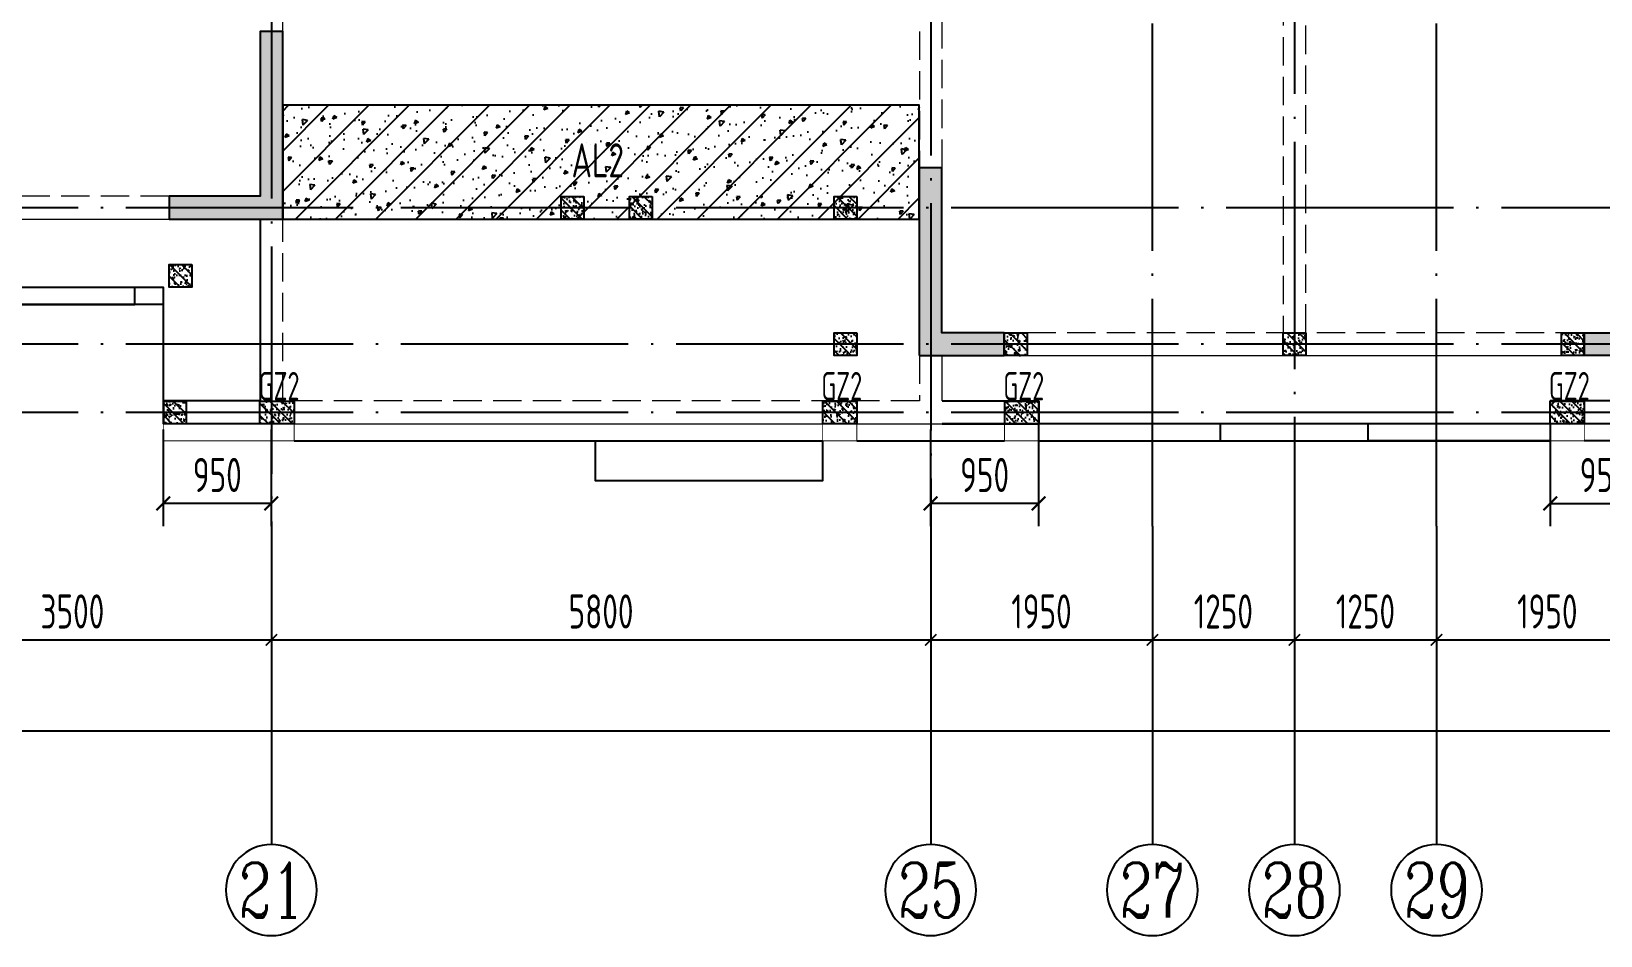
# Model space of a CAD drawing. Extents: x -461650 to 361314, y 245336 to 769729.
# Drawn here: x 15073 to 28878, y 427735 to 435685 of the extents above; entities that cross this region are included whole.
import ezdxf
from ezdxf.enums import TextEntityAlignment as Align

# ---------------------------------------------------------------- set-up
doc = ezdxf.new("R2010")
doc.units = 0
doc.header["$LTSCALE"] = 1000
doc.linetypes.add('DASH', pattern=[0.35, 0.25, -0.1])
doc.linetypes.add('DOTE', pattern=[2.42, 2, -0.2, 0.02, -0.2])
doc.layers.get('0').update_dxf_attribs({"linetype": 'CONTINUOUS'})
doc.layers.get('DEFPOINTS').update_dxf_attribs({"linetype": 'CONTINUOUS'})
for name, color, linetype in [('A-AXIS', 1, 'CONTINUOUS'), ('A-DOTE', 10, 'DOTE'), ('AXIS_NUM', 7, 'CONTINUOUS'), ('BEAM', 4, 'DASH'), ('BEAM_CON', 4, 'CONTINUOUS'), ('ROOF', 183, 'CONTINUOUS'), ('S-B板边线', 2, 'CONTINUOUS'), ('S-L主梁线', 4, 'DASH'), ('S-Q墙填充', 252, 'CONTINUOUS'), ('S-Q墙实线', 6, 'CONTINUOUS'), ('S-Q墙标注', 3, 'CONTINUOUS'), ('S-Y一般标注', 3, 'CONTINUOUS'), ('S-构造柱', 212, 'CONTINUOUS'), ('S-构造柱编号', 130, 'CONTINUOUS'), ('TEXT', 2, 'CONTINUOUS'), ('水平筋标注', 7, 'CONTINUOUS'), ('看线', 251, 'CONTINUOUS')]:
    doc.layers.add(name, color=color, linetype=linetype)
doc.layers.add('配箍校核', color=34, linetype='CONTINUOUS', plot=False)
doc.styles.add('TSSD_Axis', font='complex.shx', dxfattribs={"width": 0.7, "bigfont": 'hztxt.shx'})
doc.styles.add('TSSD_DIMENSION', font='Tssdeng.shx', dxfattribs={"width": 0.7, "bigfont": 'tssdchn.shx'})
doc.styles.add('TSSD_REIN', font='tssdeng.shx', dxfattribs={"width": 0.7, "height": 300, "bigfont": 'tssdchn.shx'})
doc.styles.add('结构文字', font='zstxt.shx', dxfattribs={"width": 0.7, "bigfont": 'zshz.shx'})
doc.dimstyles.new('STRUCK', dxfattribs={"dimtxt": 400, "dimasz": 121, "dimexe": 200, "dimexo": 150, "dimgap": 115, "dimtad": 1, "dimdec": 0, "dimdsep": 46, "dimtxsty": '结构文字', "dimblk": 'ARCHTICK', "dimcen": 400, "dimclrd": 3, "dimclre": 3, "dimclrt": 7, "dimadec": 0, "dimazin": 0, "dimtfac": 1, "dimtdec": 0, "dimtix": 1, "dimtmove": 2, "dimatfit": 3, "dimldrblk": '_DIMX', "dimfxl": 0, "dimtolj": 1, "dimtzin": 0, "dimarcsym": 0})
doc.dimstyles.new('TSSD_100_100', dxfattribs={"dimtxt": 300, "dimasz": 100, "dimexe": 100, "dimexo": 250, "dimgap": 100, "dimtad": 1, "dimdec": 0, "dimzin": 0, "dimdsep": 46, "dimtxsty": 'TSSD_DIMENSION', "dimblk": 'ARCHTICK', "dimcen": 0, "dimdle": 100, "dimclrt": 7, "dimadec": 0, "dimazin": 0, "dimtfac": 1, "dimtdec": 0, "dimtix": 1, "dimtmove": 2, "dimatfit": 3, "dimldrblk": 'ARCHTICK', "dimfxl": 0, "dimtolj": 1, "dimtzin": 0, "dimarcsym": 0})

# ---------------------------------------------------------------- blocks, each defined once
blk = doc.blocks.new('ts_axno')
at = {"color": 0, "linetype": 'ByBlock', "lineweight": -2}
blk.add_circle((0, 0), 0.5, dxfattribs=at)
at = {"color": 0, "linetype": 'ByBlock', "lineweight": -2, "style": 'TSSD_Axis', "width": 0.7}
blk.add_attdef('A', text='', height=0.6, dxfattribs=at).set_placement((0, 0), align=Align.MIDDLE_CENTER)
blk = doc.blocks.new('_ArchTick')
at = {"color": 0, "linetype": 'ByBlock', "const_width": 0.15}
blk.add_lwpolyline([(-0.5, -0.5), (0.5, 0.5)], dxfattribs=at)
blk = doc.blocks.new('*D330')
at = {"layer": 'DEFPOINTS', "color": 0}
for p in [(33100, 3600), (38900, 3600), (38900, 2600)]:
    blk.add_point(p, dxfattribs=at)
at = {"layer": 'S-Y一般标注', "color": 0, "lineweight": -2}
for p, q in [((33100, 3350), (33100, 2500)), ((38900, 3350), (38900, 2500)), ((33000, 2600), (39000, 2600))]:
    blk.add_line(p, q, dxfattribs=at)
at = {"layer": 'S-Y一般标注', "color": 0, "lineweight": -2, "xscale": 100, "yscale": 100, "zscale": 100, "rotation": 180}
blk.add_blockref('_ArchTick', (33100, 2600), dxfattribs=at)
at = {"layer": 'S-Y一般标注', "color": 0, "lineweight": -2, "xscale": 100, "yscale": 100, "zscale": 100}
blk.add_blockref('_ArchTick', (38900, 2600), dxfattribs=at)
at = {"layer": 'S-Y一般标注', "color": 7, "insert": (36000, 2850), "char_height": 300, "attachment_point": 5, "style": 'TSSD_DIMENSION'}
blk.add_mtext('\\A1;5800', dxfattribs=at)
blk = doc.blocks.new('*D331')
at = {"layer": 'DEFPOINTS', "color": 0}
for p in [(42100, 3600), (43350, 3600), (43350, 2600)]:
    blk.add_point(p, dxfattribs=at)
at = {"layer": 'S-Y一般标注', "color": 0, "lineweight": -2}
for p, q in [((42100, 3350), (42100, 2500)), ((43350, 3350), (43350, 2500)), ((42000, 2600), (43450, 2600))]:
    blk.add_line(p, q, dxfattribs=at)
at = {"layer": 'S-Y一般标注', "color": 0, "lineweight": -2, "xscale": 100, "yscale": 100, "zscale": 100, "rotation": 180}
blk.add_blockref('_ArchTick', (42100, 2600), dxfattribs=at)
at = {"layer": 'S-Y一般标注', "color": 0, "lineweight": -2, "xscale": 100, "yscale": 100, "zscale": 100}
blk.add_blockref('_ArchTick', (43350, 2600), dxfattribs=at)
at = {"layer": 'S-Y一般标注', "color": 7, "insert": (42725, 2850), "char_height": 300, "attachment_point": 5, "style": 'TSSD_DIMENSION'}
blk.add_mtext('\\A1;1250', dxfattribs=at)
blk = doc.blocks.new('*D334')
at = {"layer": 'DEFPOINTS', "color": 0}
for p in [(4600, 3600), (54600, 3600), (54600, 1800)]:
    blk.add_point(p, dxfattribs=at)
at = {"layer": 'S-Y一般标注', "color": 0, "lineweight": -2}
for p, q in [((4600, 3350), (4600, 1700)), ((54600, 3350), (54600, 1700)), ((4500, 1800), (54700, 1800))]:
    blk.add_line(p, q, dxfattribs=at)
at = {"layer": 'S-Y一般标注', "color": 0, "lineweight": -2, "xscale": 100, "yscale": 100, "zscale": 100, "rotation": 180}
blk.add_blockref('_ArchTick', (4600, 1800), dxfattribs=at)
at = {"layer": 'S-Y一般标注', "color": 0, "lineweight": -2, "xscale": 100, "yscale": 100, "zscale": 100}
blk.add_blockref('_ArchTick', (54600, 1800), dxfattribs=at)
at = {"layer": 'S-Y一般标注', "color": 7, "insert": (29600, 2050), "char_height": 300, "attachment_point": 5, "style": 'TSSD_DIMENSION'}
blk.add_mtext('\\A1;50000', dxfattribs=at)
blk = doc.blocks.new('*D337')
at = {"layer": 'DEFPOINTS', "color": 0}
for p in [(29600, 3600), (33100, 3600), (33100, 2600)]:
    blk.add_point(p, dxfattribs=at)
at = {"layer": 'S-Y一般标注', "color": 0, "lineweight": -2}
for p, q in [((29600, 3350), (29600, 2500)), ((33100, 3350), (33100, 2500)), ((29500, 2600), (33200, 2600))]:
    blk.add_line(p, q, dxfattribs=at)
at = {"layer": 'S-Y一般标注', "color": 0, "lineweight": -2, "xscale": 100, "yscale": 100, "zscale": 100, "rotation": 180}
blk.add_blockref('_ArchTick', (29600, 2600), dxfattribs=at)
at = {"layer": 'S-Y一般标注', "color": 0, "lineweight": -2, "xscale": 100, "yscale": 100, "zscale": 100}
blk.add_blockref('_ArchTick', (33100, 2600), dxfattribs=at)
at = {"layer": 'S-Y一般标注', "color": 7, "insert": (31350, 2850), "char_height": 300, "attachment_point": 5, "style": 'TSSD_DIMENSION'}
blk.add_mtext('\\A1;3500', dxfattribs=at)
blk = doc.blocks.new('*D338')
at = {"layer": 'DEFPOINTS', "color": 0}
for p in [(40850, 3600), (42100, 3600), (42100, 2600)]:
    blk.add_point(p, dxfattribs=at)
at = {"layer": 'S-Y一般标注', "color": 0, "lineweight": -2}
for p, q in [((40850, 3350), (40850, 2500)), ((42100, 3350), (42100, 2500)), ((40750, 2600), (42200, 2600))]:
    blk.add_line(p, q, dxfattribs=at)
at = {"layer": 'S-Y一般标注', "color": 0, "lineweight": -2, "xscale": 100, "yscale": 100, "zscale": 100, "rotation": 180}
blk.add_blockref('_ArchTick', (40850, 2600), dxfattribs=at)
at = {"layer": 'S-Y一般标注', "color": 0, "lineweight": -2, "xscale": 100, "yscale": 100, "zscale": 100}
blk.add_blockref('_ArchTick', (42100, 2600), dxfattribs=at)
at = {"layer": 'S-Y一般标注', "color": 7, "insert": (41475, 2850), "char_height": 300, "attachment_point": 5, "style": 'TSSD_DIMENSION'}
blk.add_mtext('\\A1;1250', dxfattribs=at)
blk = doc.blocks.new('*D351')
at = {"layer": 'DEFPOINTS', "color": 0}
for p in [(38900, 3600), (40850, 3600), (40850, 2600)]:
    blk.add_point(p, dxfattribs=at)
at = {"layer": 'S-Y一般标注', "color": 0, "lineweight": -2}
for p, q in [((38900, 3350), (38900, 2500)), ((40850, 3350), (40850, 2500)), ((38800, 2600), (40950, 2600))]:
    blk.add_line(p, q, dxfattribs=at)
at = {"layer": 'S-Y一般标注', "color": 0, "lineweight": -2, "xscale": 100, "yscale": 100, "zscale": 100, "rotation": 180}
blk.add_blockref('_ArchTick', (38900, 2600), dxfattribs=at)
at = {"layer": 'S-Y一般标注', "color": 0, "lineweight": -2, "xscale": 100, "yscale": 100, "zscale": 100}
blk.add_blockref('_ArchTick', (40850, 2600), dxfattribs=at)
at = {"layer": 'S-Y一般标注', "color": 7, "insert": (39875, 2850), "char_height": 300, "attachment_point": 5, "style": 'TSSD_DIMENSION'}
blk.add_mtext('\\A1;1950', dxfattribs=at)
blk = doc.blocks.new('*D352')
at = {"layer": 'DEFPOINTS', "color": 0}
for p in [(43350, 3600), (45300, 3600), (45300, 2600)]:
    blk.add_point(p, dxfattribs=at)
at = {"layer": 'S-Y一般标注', "color": 0, "lineweight": -2}
for p, q in [((43350, 3350), (43350, 2500)), ((45300, 3350), (45300, 2500)), ((43250, 2600), (45400, 2600))]:
    blk.add_line(p, q, dxfattribs=at)
at = {"layer": 'S-Y一般标注', "color": 0, "lineweight": -2, "xscale": 100, "yscale": 100, "zscale": 100, "rotation": 180}
blk.add_blockref('_ArchTick', (43350, 2600), dxfattribs=at)
at = {"layer": 'S-Y一般标注', "color": 0, "lineweight": -2, "xscale": 100, "yscale": 100, "zscale": 100}
blk.add_blockref('_ArchTick', (45300, 2600), dxfattribs=at)
at = {"layer": 'S-Y一般标注', "color": 7, "insert": (44325, 2850), "char_height": 300, "attachment_point": 5, "style": 'TSSD_DIMENSION'}
blk.add_mtext('\\A1;1950', dxfattribs=at)
blk = doc.blocks.new('20210729.04150611')
at = {"layer": 'S-B板边线'}
for points in [[(-3155, -31893), (-4005, -31893), (-4005, -30693), (-9105, -30693), (-9105, -31893), (-9955, -31893), (-9955, -31892)], [(9045, -31892), (9045, -31892), (2845, -31892)]]:
    blk.add_lwpolyline(points, dxfattribs=at)
blk = doc.blocks.new('20210729.03504727')
at = {"color": 30, "const_width": 8}
for points in [[(27050, 500), (27050, 350), (28200, 350), (28200, 500)], [(32850, 500), (32850, 350), (33150, 350), (33150, 500)], [(34450, 500), (34450, 350), (34750, 350), (34750, 500)], [(39550, 500), (39550, 350), (39250, 350), (39250, 500)]]:
    blk.add_lwpolyline(points, dxfattribs=at)
at = {"layer": '看线', "color": 202, "ltscale": 0.5}
for points in [[(25000, 1700), (25000, 1550), (26800, 1550), (26800, 1700)], [(27050, 500), (27050, 1550), (24500, 1550)], [(34750, 500), (34750, 350), (36350, 350), (36350, 500)], [(39250, 500), (39250, 350), (37650, 350), (37650, 500)], [(28200, 350), (32850, 350)], [(30850, 350), (30850, 0), (32850, 0), (32850, 350)], [(33150, 350), (34450, 350)], [(34750, 350), (39250, 350)], [(40850, 350), (39550, 350)]]:
    blk.add_lwpolyline(points, dxfattribs=at)
blk = doc.blocks.new('20210807.15312446')
at = {"layer": 'S-Q墙填充'}
h = blk.add_hatch(color=252, dxfattribs=at)
h.dxf.hatch_style = 1
h.paths.add_polyline_path([(88716, 58840), (88616, 58840), (88616, 58640), (88716, 58640), (89616, 58640), (89616, 60290), (89416, 60290), (89416, 58840)])
h = blk.add_hatch(color=252, dxfattribs=at)
h.dxf.hatch_style = 1
h.paths.add_polyline_path([(95213, 57440), (95963, 57440), (95963, 57640), (95413, 57640), (95413, 59090), (95213, 59090)])
h = blk.add_hatch(color=252, dxfattribs=at)
h.dxf.hatch_style = 1
h.paths.add_polyline_path([(101813, 57440), (101063, 57440), (101063, 57640), (101613, 57640), (101613, 58740), (101613, 59090), (101813, 59090), (101813, 58740)])
at = {"layer": 'BEAM_CON'}
for p, q in [((89416, 58640), (89416, 57040)), ((88566, 57040), (88566, 56840)), ((89416, 57040), (88566, 57040)), ((95416, 57040), (96266, 57040)), ((96266, 56840), (96266, 57040)), ((101616, 57040), (100766, 57040)), ((100766, 56840), (100766, 57040)), ((89416, 56840), (88566, 56840)), ((95416, 56840), (96266, 56840)), ((101616, 56840), (100766, 56840))]:
    blk.add_line(p, q, dxfattribs=at)
at = {"layer": 'S-L主梁线', "linetype": 'DASH', "lineweight": 18}
for p, q in [((89616, 60290), (89616, 63140)), ((98416, 61640), (98416, 57640)), ((98616, 57640), (98616, 61640)), ((95216, 60640), (95216, 59090)), ((95416, 59090), (95416, 60640)), ((88616, 58840), (86016, 58840)), ((89616, 57040), (89616, 58640)), ((98516, 57640), (95963, 57640)), ((101063, 57640), (98516, 57640)), ((95216, 57440), (95216, 57040)), ((95216, 57040), (89616, 57040))]:
    blk.add_line(p, q, dxfattribs=at)
at = {"layer": 'S-L主梁线', "linetype": 'ByBlock', "lineweight": 18}
for p, q in [((86016, 58640), (88616, 58640)), ((95416, 57040), (95416, 57440)), ((95963, 57440), (98516, 57440)), ((98516, 57440), (101063, 57440)), ((89416, 56840), (95416, 56840))]:
    blk.add_line(p, q, dxfattribs=at)
at = {"layer": 'S-Q墙实线'}
for points in [[(88716, 58840), (88616, 58840), (88616, 58640), (88716, 58640), (89616, 58640), (89616, 60290), (89416, 60290), (89416, 58840)], [(95213, 57440), (95963, 57440), (95963, 57640), (95413, 57640), (95413, 59090), (95213, 59090)], [(101813, 57440), (101063, 57440), (101063, 57640), (101613, 57640), (101613, 58740), (101613, 59090), (101813, 59090), (101813, 58740)]]:
    blk.add_lwpolyline(points, close=True, dxfattribs=at)
blk = doc.blocks.new('20210730.02141516')
at = {"layer": 'S-构造柱'}
h = blk.add_hatch(dxfattribs=at)
h.set_pattern_fill('ARMORED', color=256, scale=15, angle=-90, style=0)
h.set_pattern_definition([(320, (-154189.41, 3278673.45), (-9.4128202, -107.5890274), [11.25, -123.75]), (265, (-154189.41, 3278673.45), (112.82882, 20.8127), [9, -99]), (10.4514, (-154190.19, 3278664.49), (103.4159313, -86.7764073), [9.5610285, -105.1713168]), (316.1842, (-154159.41, 3278673.45), (-24.827852, -160.0861573), [16.875, -185.625]), (6.6356, (-154161.48, 3278660.11), (146.117681, -140.199406), [14.341543, -157.75695]), (261.1842, (-154159.41, 3278673.45), (146.11779, -140.199292), [13.5, -148.5]), (291, (-154166.91, 3278658.45), (-60.3928336, -89.5360578), [11.25, -123.75]), (236, (-154166.91, 3278658.45), (108.7725068, -36.4972998), [9, -99]), (341.4514, (-154171.94, 3278650.99), (48.3795745, -126.0333943), [9.5610285, -105.1713168]), (307.5, (-154189.41, 3278673.454), (49.93407807, -1.8239783), [0, -97.8, 0, -100.5, 0, -99.375]), (277.5, (-154189.41, 3278673.454), (59.1617568, -39.4604306), [0, -57.3, 0, -95.55, 0, -37.875]), (237.5, (-154189.41, 3278706.904), (-3.38323076, -80.07336543), [0, -37.5, 0, -117, 0, -155.25]), (227.5, (-154189.41, 3278721.904), (15.0157473, -87.4779254), [0, -48.75, 0, -77.7, 0, -110.25]), (315, (-154189.41, 3278673.454), (53.0330086, 53.0330086), [])])
h.paths.add_polyline_path([(200, 200), (200, 0), (0, 0), (0, 200)])
blk.add_lwpolyline([(200, 200), (200, 0), (0, 0), (0, 200)], close=True, dxfattribs=at)
blk = doc.blocks.new('20210809.18224761')
at = {"layer": 'S-构造柱'}
h = blk.add_hatch(dxfattribs=at)
h.set_pattern_fill('ARMORED', color=256, scale=15, angle=-90, style=0)
h.set_pattern_definition([(320, (-154189.41, 3278673.45), (-9.4128202, -107.5890274), [11.25, -123.75]), (265, (-154189.41, 3278673.45), (112.82882, 20.8127), [9, -99]), (10.4514, (-154190.19, 3278664.49), (103.4159313, -86.7764073), [9.5610285, -105.1713168]), (316.1842, (-154159.41, 3278673.45), (-24.827852, -160.0861573), [16.875, -185.625]), (6.6356, (-154161.48, 3278660.11), (146.117681, -140.199406), [14.341543, -157.75695]), (261.1842, (-154159.41, 3278673.45), (146.11779, -140.199292), [13.5, -148.5]), (291, (-154166.91, 3278658.45), (-60.3928336, -89.5360578), [11.25, -123.75]), (236, (-154166.91, 3278658.45), (108.7725068, -36.4972998), [9, -99]), (341.4514, (-154171.94, 3278650.99), (48.3795745, -126.0333943), [9.5610285, -105.1713168]), (307.5, (-154189.41, 3278673.454), (49.93407807, -1.8239783), [0, -97.8, 0, -100.5, 0, -99.375]), (277.5, (-154189.41, 3278673.454), (59.1617568, -39.4604306), [0, -57.3, 0, -95.55, 0, -37.875]), (237.5, (-154189.41, 3278706.904), (-3.38323076, -80.07336543), [0, -37.5, 0, -117, 0, -155.25]), (227.5, (-154189.41, 3278721.904), (15.0157473, -87.4779254), [0, -48.75, 0, -77.7, 0, -110.25]), (315, (-154189.41, 3278673.454), (53.0330086, 53.0330086), [])])
h.paths.add_polyline_path([(300, 200), (300, 0), (0, 0), (0, 200)])
blk.add_lwpolyline([(300, 200), (300, 0), (0, 0), (0, 200)], close=True, dxfattribs=at)
blk = doc.blocks.new('20210809.18235135')
at = {"layer": '配箍校核'}
blk.add_blockref('20210809.18224761', (12, 0), dxfattribs=at)
at = {"layer": 'S-构造柱编号', "color": 2, "linetype": 'ByBlock', "style": 'TSSD_REIN', "width": 0.65}
blk.add_text('GZ2', height=250, dxfattribs=at).set_placement((0, 206, 0))
blk = doc.blocks.new('20210809.18285270')
at = {"layer": 'ROOF'}
for p in [(31150, 1800), (31750, 1800), (33550, 1800), (35050, 600), (39950, 600)]:
    blk.add_blockref('20210730.02141516', p, dxfattribs=at)
at = {"layer": 'ROOF', "rotation": 359.9999999538236}
for p in [(27700, 1200), (33550, 600), (37500, 600), (27650, 0)]:
    blk.add_blockref('20210730.02141516', p, dxfattribs=at)
at = {"layer": '配箍校核'}
for p in [(28488, 0), (33438, 0), (35039, 0), (39838, 0)]:
    blk.add_blockref('20210809.18235135', p, dxfattribs=at)
blk = doc.blocks.new('*D423')
at = {"layer": 'DEFPOINTS', "color": 0}
for p in [(-175009, -11759), (-174059, -11759), (-174059, -12559)]:
    blk.add_point(p, dxfattribs=at)
at = {"layer": 'S-Q墙标注', "color": 3, "lineweight": -2}
for p, q in [((-175009, -11909), (-175009, -12759)), ((-174059, -11909), (-174059, -12759)), ((-175009, -12559), (-174059, -12559))]:
    blk.add_line(p, q, dxfattribs=at)
at = {"layer": 'S-Q墙标注', "color": 3, "lineweight": -2, "xscale": 121, "yscale": 121, "zscale": 121, "rotation": 180}
blk.add_blockref('_ArchTick', (-175009, -12559), dxfattribs=at)
at = {"layer": 'S-Q墙标注', "color": 3, "lineweight": -2, "xscale": 121, "yscale": 121, "zscale": 121}
blk.add_blockref('_ArchTick', (-174059, -12559), dxfattribs=at)
at = {"layer": 'S-Q墙标注', "color": 7, "insert": (-174534, -12309), "char_height": 300, "attachment_point": 5, "style": 'TSSD_REIN'}
blk.add_mtext('\\A1;950', dxfattribs=at)
blk = doc.blocks.new('_DIMX')
blk.add_line((-150, 0), (150, 0))
at = {"const_width": 50}
blk.add_lwpolyline([(-70, -70), (70, 70)], dxfattribs=at)
blk = doc.blocks.new('*D424')
at = {"layer": 'DEFPOINTS', "color": 0}
for p in [(-187209, -11759), (-186259, -11759), (-187209, -12559)]:
    blk.add_point(p, dxfattribs=at)
at = {"layer": 'S-Q墙标注', "color": 3, "lineweight": -2}
for p, q in [((-187209, -11909), (-187209, -12759)), ((-186259, -11909), (-186259, -12759)), ((-186259, -12559), (-187209, -12559))]:
    blk.add_line(p, q, dxfattribs=at)
at = {"layer": 'S-Q墙标注', "color": 3, "lineweight": -2, "xscale": 121, "yscale": 121, "zscale": 121, "rotation": 180}
blk.add_blockref('_ArchTick', (-187209, -12559), dxfattribs=at)
at = {"layer": 'S-Q墙标注', "color": 3, "lineweight": -2, "xscale": 121, "yscale": 121, "zscale": 121}
blk.add_blockref('_ArchTick', (-186259, -12559), dxfattribs=at)
at = {"layer": 'S-Q墙标注', "color": 7, "insert": (-186734, -12309), "char_height": 300, "attachment_point": 5, "style": 'TSSD_REIN'}
blk.add_mtext('\\A1;950', dxfattribs=at)
blk = doc.blocks.new('*D433')
at = {"layer": 'DEFPOINTS', "color": 0}
for p in [(-180459, -11759), (-179509, -11759), (-180459, -12559)]:
    blk.add_point(p, dxfattribs=at)
at = {"layer": 'S-Q墙标注', "color": 3, "lineweight": -2}
for p, q in [((-180459, -11909), (-180459, -12759)), ((-179509, -11909), (-179509, -12759)), ((-179509, -12559), (-180459, -12559))]:
    blk.add_line(p, q, dxfattribs=at)
at = {"layer": 'S-Q墙标注', "color": 3, "lineweight": -2, "xscale": 121, "yscale": 121, "zscale": 121, "rotation": 180}
blk.add_blockref('_ArchTick', (-180459, -12559), dxfattribs=at)
at = {"layer": 'S-Q墙标注', "color": 3, "lineweight": -2, "xscale": 121, "yscale": 121, "zscale": 121}
blk.add_blockref('_ArchTick', (-179509, -12559), dxfattribs=at)
at = {"layer": 'S-Q墙标注', "color": 7, "insert": (-179984, -12309), "char_height": 300, "attachment_point": 5, "style": 'TSSD_REIN'}
blk.add_mtext('\\A1;950', dxfattribs=at)
blk = doc.blocks.new('20210726.16395156')
at = {"layer": 'A-AXIS'}
for p, q in [((33100, 3600), (33100, 800)), ((38900, 3600.1), (38900, 800.1)), ((40850, 3600), (40850, 800)), ((42100, 3600), (42100, 800)), ((43350, 3600.1), (43350, 800.1))]:
    blk.add_line(p, q, dxfattribs=at)
at = {"layer": 'A-DOTE'}
for p, q in [((38900.2, 13700), (38900, 3600)), ((40850, 3600), (40850, 11500)), ((43350, 3600), (43350, 11500)), ((33100, 10900), (33100, 3600)), ((42100, 9400), (42100, 3600)), ((55600, 6400), (3600, 6400)), ((55600, 5200), (3600, 5200)), ((55600, 4600), (3600, 4600))]:
    blk.add_line(p, q, dxfattribs=at)
at = {"layer": 'A-AXIS'}
ref = blk.add_blockref('ts_axno', (33100, 400), dxfattribs=dict(at, xscale=-800, yscale=800, zscale=800, rotation=180))
ref.add_attrib('13', '21', dxfattribs={"layer": 'AXIS_NUM', "height": 480, "style": 'TSSD_Axis', "width": 0.7}).set_placement((33100, 400), align=Align.MIDDLE_CENTER)
ref = blk.add_blockref('ts_axno', (38900, 400.1), dxfattribs=dict(at, xscale=-800, yscale=800, zscale=800, rotation=180))
ref.add_attrib('17', '25', dxfattribs={"layer": 'AXIS_NUM', "height": 480, "style": 'TSSD_Axis', "width": 0.7}).set_placement((38900, 400.1), align=Align.MIDDLE_CENTER)
ref = blk.add_blockref('ts_axno', (40850, 400), dxfattribs=dict(at, xscale=-800, yscale=800, zscale=800, rotation=180))
ref.add_attrib('8', '27', dxfattribs={"layer": 'AXIS_NUM', "height": 480, "style": 'TSSD_Axis', "width": 0.7}).set_placement((40850, 400), align=Align.MIDDLE_CENTER)
ref = blk.add_blockref('ts_axno', (42100, 400), dxfattribs=dict(at, xscale=-800, yscale=800, zscale=800, rotation=180))
ref.add_attrib('19', '28', dxfattribs={"layer": 'AXIS_NUM', "height": 480, "style": 'TSSD_Axis', "width": 0.7}).set_placement((42100, 400), align=Align.MIDDLE_CENTER)
ref = blk.add_blockref('ts_axno', (43350, 400.1), dxfattribs=dict(at, xscale=-800, yscale=800, zscale=800, rotation=180))
ref.add_attrib('8', '29', dxfattribs={"layer": 'AXIS_NUM', "height": 480, "style": 'TSSD_Axis', "width": 0.7}).set_placement((43350, 400.1), align=Align.MIDDLE_CENTER)
at = {"layer": 'S-Y一般标注'}
for base, p1, p2, picture, middle in [((54600, 1800), (4600, 3600), (54600, 3600), '*D334', (29600, 2050)), ((33100, 2600), (29600, 3600), (33100, 3600), '*D337', (31350, 2850)), ((38900, 2600.1), (33100, 3600), (38900, 3600.1), '*D330', (36000, 2850.1)), ((40850, 2600.1), (38900, 3600.1), (40850, 3600.1), '*D351', (39875, 2850.1)), ((42100, 2600.1), (40850, 3600.1), (42100, 3600.1), '*D338', (41475, 2850.1)), ((43350, 2600.1), (42100, 3600.1), (43350, 3600.1), '*D331', (42725, 2850.1)), ((45300, 2600.1), (43350, 3600.1), (45300, 3600.1), '*D352', (44325, 2850.1))]:
    dim = blk.add_linear_dim(base=base, p1=p1, p2=p2, dimstyle='TSSD_100_100', dxfattribs=at)
    dim.commit()
    dim.dimension.update_dxf_attribs({"geometry": picture, "text_midpoint": middle})
blk = doc.blocks.new('20210810.19092027')
at = {"layer": 'S-Q墙标注'}
for base, p1, p2, picture, middle in [((112767.8, 54374), (113717.8, 55174), (112767.8, 55174), '*D424', (113242.8, 54624)), ((119517.8, 54373.8), (120467.9, 55173.8), (119517.8, 55173.8), '*D433', (119992.9, 54623.8))]:
    dim = blk.add_linear_dim(base=base, p1=p1, p2=p2, angle=180, dimstyle='STRUCK', override={"dimtxt": 300, "dimgap": 100, "dimtxsty": 'TSSD_REIN'}, dxfattribs=at)
    dim.commit()
    dim.dimension.update_dxf_attribs({"geometry": picture, "text_midpoint": middle, "insert": (299976.5, 66933)})
dim = blk.add_linear_dim(base=(125917.8, 54374), p1=(124967.8, 55174), p2=(125917.8, 55174), dimstyle='STRUCK', override={"dimtxt": 300, "dimgap": 100, "dimtxsty": 'TSSD_REIN'}, dxfattribs=at)
dim.commit()
dim.dimension.update_dxf_attribs({"geometry": '*D423', "text_midpoint": (125442.8, 54624), "insert": (299976.5, 66933)})

msp = doc.modelspace()

# ---------------------------------------------------------------- hatches: boundary and pattern name
at = {"layer": 'BEAM', "linetype": 'ByBlock'}
h = msp.add_hatch(dxfattribs=at)
h.set_pattern_fill('ARMORED', color=252, scale=50, angle=180, style=0)
h.set_pattern_definition([(230, (-237586.88, 2348456.57), (-358.63009, 31.376067), [37.5, -412.5]), (175, (-237586.88, 2348456.57), (69.37567, -376.09607), [30, -330]), (280.4514, (-237616.77, 2348459.2), (-289.25469, -344.71977), [31.870095, -350.571056]), (226.1842, (-237586.9, 2348356.57), (-533.62052, 82.75951), [56.25, -618.75]), (276.6356, (-237631.35, 2348363.47), (-467.33135, -487.05894), [47.80514, -525.8565]), (171.1842, (-237586.9, 2348356.6), (-467.33097, -487.0593), [45, -495]), (201, (-237636.88, 2348381.57), (-298.453526, 201.309445), [37.5, -412.5]), (146, (-237636.88, 2348381.57), (-121.657666, -362.57502), [30, -330]), (251.4514, (-237661.75, 2348398.35), (-420.111314, -161.26525), [31.870095, -350.571056]), (217.5, (-237586.88, 2348456.57), (-6.079928, -166.446927), [0, -326, 0, -335, 0, -331.25]), (187.5, (-237586.88, 2348456.57), (-131.534769, -197.205856), [0, -191, 0, -318.5, 0, -126.25]), (147.5, (-237475.38, 2348456.57), (-266.911218, 11.277436), [0, -125, 0, -390, 0, -517.5]), (137.5, (-237425.38, 2348456.57), (-291.593085, -50.05249), [0, -162.5, 0, -259, 0, -367.5]), (225, (-237586.88, 2348456.57), (176.776695, -176.776695), [])])
h.paths.add_polyline_path([(17284.23, 434035.27), (22884.23, 434035.27), (22884.23, 435035.27), (17284.23, 435035.27)])

# ---------------------------------------------------------------- linework, layer by layer
msp.add_lwpolyline([(17284.23, 434035.27), (22884.23, 434035.27), (22884.23, 435035.27), (17284.23, 435035.27)], close=True, dxfattribs=at)

# ---------------------------------------------------------------- block references
msp.add_blockref('20210729.03504727', (-10815.83, 431735.28))
at = {"layer": 'A-DOTE'}
msp.add_blockref('20210726.16395156', (-15915.8, 427735.23), dxfattribs=at)
at = {"layer": 'S-B板边线'}
msp.add_blockref('20210729.04150611', (20239.55, 464127.81), dxfattribs=at)
at = {"layer": 'S-Q墙填充'}
msp.add_blockref('20210807.15312446', (-72331.45, 375395.73), dxfattribs=at)
at = {"layer": '水平筋标注'}
msp.add_blockref('20210810.19092027', (-96533.64, 377161.28), dxfattribs=at)
at = {"layer": '配箍校核'}
msp.add_blockref('20210809.18285270', (-11415.82, 432235.11), dxfattribs=at)

# ---------------------------------------------------------------- texts
at = {"layer": 'TEXT', "color": 1, "style": 'TSSD_REIN', "width": 0.7}
msp.add_text('AL2', height=300, dxfattribs=at).set_placement((20286.2, 434401.39, 0), align=Align.RIGHT)

doc.saveas('drawing.dxf')
